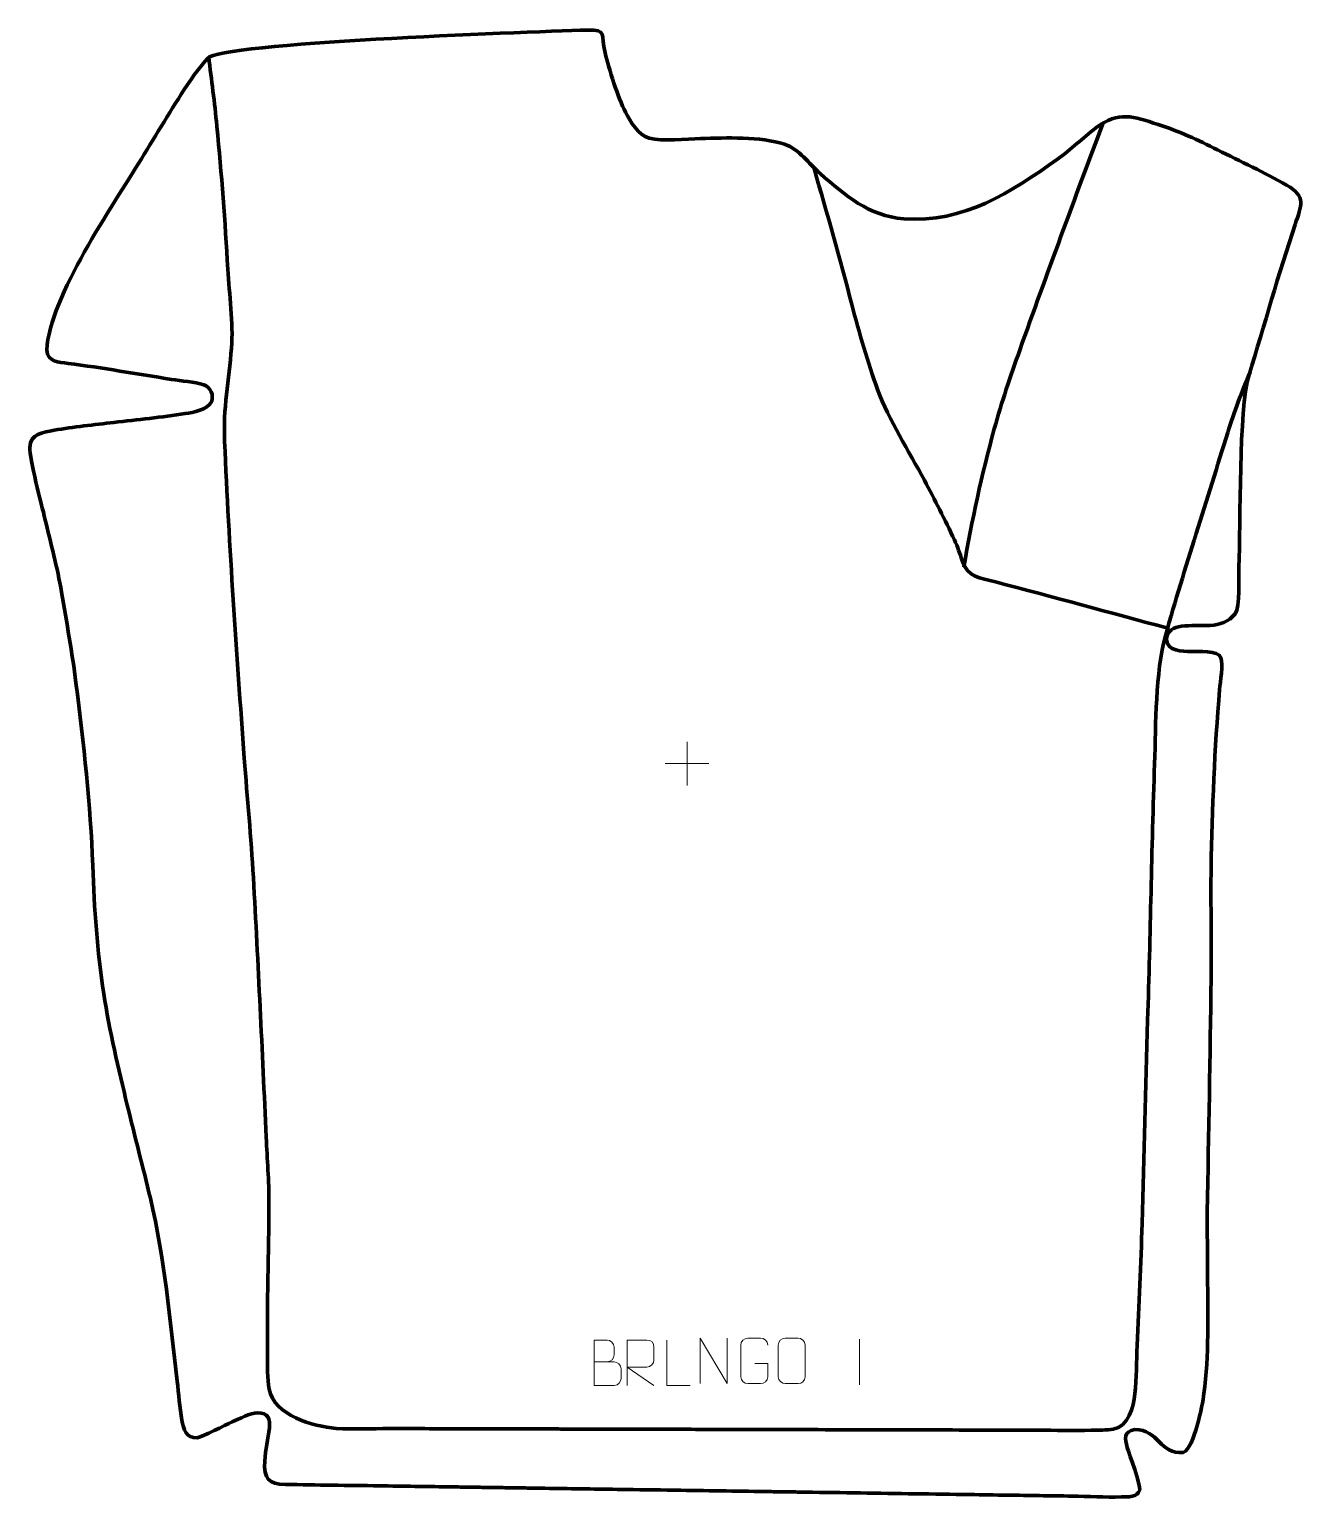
# Model space of a CAD drawing. Header units: millimetres. Extents: x 1389 to 2090, y 98 to 903.
import ezdxf

# ---------------------------------------------------------------- set-up
doc = ezdxf.new("R2010")
doc.units = ezdxf.units.MM
doc.header["$MEASUREMENT"] = 0
doc.layers.add('layer 2', color=7, linetype='Continuous')
doc.layers.add('layer 3', color=7, linetype='Continuous')

msp = doc.modelspace()

# ---------------------------------------------------------------- linework, layer by layer
at = {"layer": 'layer 2', "color": 142, "lineweight": 158}
for points, knots in [([(2059.4331, 715.3967), (2054.7701, 704.4036), (2050.6597, 693.659), (2047.1201, 682.1859), (2047.1201, 682.1859), (2035.8721, 645.727), (2023.3736, 607.6764), (2013.0965, 571.268), (2013.0965, 571.268), (2007.1913, 549.3534), (2007.7819, 523.0486), (2006.9633, 500.2953), (2006.9633, 500.2953), (2005.2943, 453.4292), (2004.6951, 406.5158), (2003.1609, 359.6236), (2003.1609, 359.6236), (2001.9443, 322.4349), (2001.112, 285.304), (2000.1304, 248.1164), (2000.1304, 248.1164), (1999.5309, 225.7658), (1998.3415, 203.4431), (1997.447, 181.1041), (1997.447, 181.1041), (1997.0976, 172.3504), (1996.9314, 163.1977), (1996.1755, 154.4989), (1996.1755, 154.4989), (1995.5524, 147.3292), (1992.4733, 136.6698), (1984.2484, 135.165), (1984.2484, 135.165), (1981.0863, 134.5865), (1975.6069, 134.6725), (1972.1873, 134.5987), (1972.1873, 134.5987), (1962.3778, 134.387), (1952.5513, 134.5762), (1942.7395, 134.6044), (1942.7395, 134.6044), (1935.2355, 134.6234), (1927.7316, 134.6425), (1920.2276, 134.6616), (1920.2276, 134.6616), (1920.2276, 134.6616), (1919.2271, 134.6641), (1919.2271, 134.6641), (1919.2271, 134.6641), (1916.0588, 134.6721), (1912.8905, 134.6802), (1909.7221, 134.6882), (1909.7221, 134.6882), (1906.387, 134.6967), (1903.052, 134.7052), (1899.7169, 134.7136), (1899.7169, 134.7136), (1880.2066, 134.7632), (1860.6964, 134.8127), (1841.1861, 134.8622), (1841.1861, 134.8622), (1831.1809, 134.8876), (1821.1756, 134.913), (1811.1704, 134.9385), (1811.1704, 134.9385), (1808.002, 134.9465), (1804.8337, 134.9545), (1801.6654, 134.9626), (1801.6654, 134.9626), (1798.497, 134.9706), (1795.3287, 134.9787), (1792.1604, 134.9867), (1792.1604, 134.9867), (1778.9868, 135.0202), (1765.8132, 135.0536), (1752.6396, 135.0871), (1752.6396, 135.0871), (1749.4713, 135.0951), (1746.3029, 135.1032), (1743.1346, 135.1112), (1743.1346, 135.1112), (1726.4592, 135.1535), (1709.7838, 135.1959), (1693.1083, 135.2382), (1693.1083, 135.2382), (1689.94, 135.2463), (1686.7717, 135.2543), (1683.6033, 135.2624), (1683.6033, 135.2624), (1680.2683, 135.2708), (1676.9332, 135.2793), (1673.5981, 135.2878), (1673.5981, 135.2878), (1667.7617, 135.3026), (1661.9253, 135.3174), (1656.0889, 135.3322), (1656.0889, 135.3322), (1652.9206, 135.3403), (1649.7522, 135.3483), (1646.5839, 135.3564), (1646.5839, 135.3564), (1633.2436, 135.3902), (1619.9032, 135.4241), (1606.5629, 135.458), (1606.5629, 135.458), (1603.2278, 135.4664), (1599.8927, 135.4749), (1596.5576, 135.4834), (1596.5576, 135.4834), (1593.3893, 135.4914), (1590.221, 135.4995), (1587.0526, 135.5075), (1587.0526, 135.5075), (1577.4592, 135.5104), (1567.3047, 135.0309), (1557.7831, 135.6219), (1557.7831, 135.6219), (1545.0953, 136.6202), (1523.9116, 142.6876), (1520.9878, 157.1355), (1520.9878, 157.1355), (1519.9602, 162.5341), (1520.118, 170.7844), (1520.0646, 176.4793), (1520.0646, 176.4793), (1519.8527, 204.1547), (1520.7904, 231.8057), (1520.9025, 259.4633), (1520.9025, 259.4633), (1520.9508, 271.3948), (1519.9938, 283.4354), (1519.4317, 295.3763), (1519.4317, 295.3763), (1517.1958, 342.8867), (1515.0615, 390.5103), (1512.3529, 437.99), (1512.3529, 437.99), (1511.1022, 459.76), (1509.0282, 481.6553), (1507.3934, 503.4271), (1507.3934, 503.4271), (1503.0873, 561.312), (1499.1028, 619.3211), (1496.5573, 677.3112), (1496.5573, 677.3112), (1495.7762, 695.1063), (1498.8902, 711.0975), (1500.3393, 728.5827), (1500.3393, 728.5827), (1501.4837, 742.3921), (1499.1838, 757.9416), (1498.3573, 771.9153), (1498.3573, 771.9153), (1496.8131, 798.0204), (1494.9493, 824.0942), (1492.3863, 850.1209), (1492.3863, 850.1209), (1492.3863, 850.1209), (1492.3374, 850.6163), (1492.3374, 850.6163), (1492.3374, 850.6163), (1491.0923, 863.2073), (1489.3916, 875.8358), (1487.8753, 888.4081)], [0, 0, 0, 0, 0.02380952, 0.02380952, 0.02380952, 0.02380952, 0.04761905, 0.04761905, 0.04761905, 0.04761905, 0.07142857, 0.07142857, 0.07142857, 0.07142857, 0.0952381, 0.0952381, 0.0952381, 0.0952381, 0.11904762, 0.11904762, 0.11904762, 0.11904762, 0.14285714, 0.14285714, 0.14285714, 0.14285714, 0.16666667, 0.16666667, 0.16666667, 0.16666667, 0.19047619, 0.19047619, 0.19047619, 0.19047619, 0.21428571, 0.21428571, 0.21428571, 0.21428571, 0.23809524, 0.23809524, 0.23809524, 0.23809524, 0.26190476, 0.26190476, 0.26190476, 0.26190476, 0.28571429, 0.28571429, 0.28571429, 0.28571429, 0.30952381, 0.30952381, 0.30952381, 0.30952381, 0.33333333, 0.33333333, 0.33333333, 0.33333333, 0.35714286, 0.35714286, 0.35714286, 0.35714286, 0.38095238, 0.38095238, 0.38095238, 0.38095238, 0.4047619, 0.4047619, 0.4047619, 0.4047619, 0.42857143, 0.42857143, 0.42857143, 0.42857143, 0.45238095, 0.45238095, 0.45238095, 0.45238095, 0.47619048, 0.47619048, 0.47619048, 0.47619048, 0.5, 0.5, 0.5, 0.5, 0.52380952, 0.52380952, 0.52380952, 0.52380952, 0.54761905, 0.54761905, 0.54761905, 0.54761905, 0.57142857, 0.57142857, 0.57142857, 0.57142857, 0.5952381, 0.5952381, 0.5952381, 0.5952381, 0.61904762, 0.61904762, 0.61904762, 0.61904762, 0.64285714, 0.64285714, 0.64285714, 0.64285714, 0.66666667, 0.66666667, 0.66666667, 0.66666667, 0.69047619, 0.69047619, 0.69047619, 0.69047619, 0.71428571, 0.71428571, 0.71428571, 0.71428571, 0.73809524, 0.73809524, 0.73809524, 0.73809524, 0.76190476, 0.76190476, 0.76190476, 0.76190476, 0.78571429, 0.78571429, 0.78571429, 0.78571429, 0.80952381, 0.80952381, 0.80952381, 0.80952381, 0.83333333, 0.83333333, 0.83333333, 0.83333333, 0.85714286, 0.85714286, 0.85714286, 0.85714286, 0.88095238, 0.88095238, 0.88095238, 0.88095238, 0.9047619, 0.9047619, 0.9047619, 0.9047619, 0.92857143, 0.92857143, 0.92857143, 0.92857143, 0.95238095, 0.95238095, 0.95238095, 0.95238095, 1, 1, 1, 1]), ([(1978.6674, 852.1728), (1963.2042, 810.7167), (1947.8294, 769.1375), (1933.0005, 727.4518), (1933.0005, 727.4518), (1927.8383, 712.9404), (1923.0448, 699.0459), (1918.9898, 684.1567), (1918.9898, 684.1567), (1912.1917, 659.1954), (1906.6304, 633.9073), (1902.3455, 608.3954)], [0, 0, 0, 0, 0.25, 0.25, 0.25, 0.25, 0.5, 0.5, 0.5, 0.5, 1, 1, 1, 1]), ([(1820.0636, 827.1202), (1827.3417, 802.2157), (1834.391, 777.5655), (1840.8323, 752.4204), (1840.8323, 752.4204), (1844.8345, 737.039), (1849.5008, 720.6911), (1854.9952, 705.7956), (1854.9952, 705.7956), (1861.2889, 688.8724), (1872.0927, 672.0549), (1880.6177, 655.984), (1880.6177, 655.984), (1886.2602, 645.3471), (1892.0277, 634.1985), (1897.0879, 623.2855), (1897.0879, 623.2855), (1898.9865, 619.191), (1899.9523, 616.0919), (1901.3761, 611.8859), (1901.3761, 611.8859), (1904.5632, 602.4706), (1911.064, 602.4381), (1919.596, 600.218), (1919.596, 600.218), (1951.201, 591.994), (1982.7151, 583.3229), (2014.248, 574.8198)], [0, 0, 0, 0, 0.125, 0.125, 0.125, 0.125, 0.25, 0.25, 0.25, 0.25, 0.375, 0.375, 0.375, 0.375, 0.5, 0.5, 0.5, 0.5, 0.625, 0.625, 0.625, 0.625, 0.75, 0.75, 0.75, 0.75, 1, 1, 1, 1])]:
    msp.add_open_spline(points, degree=3, knots=knots, dxfattribs=at)
at = {"layer": 'layer 3', "color": 242, "lineweight": 158}
msp.add_open_spline([(1705.376, 890.5272), (1707.6199, 881.7202), (1712.407, 866.0833), (1716.6048, 858.051), (1716.6048, 858.051), (1719.4262, 852.6525), (1723.4586, 845.6632), (1729.6675, 843.784), (1729.6675, 843.784), (1736.9947, 841.9391), (1749.862, 843.3127), (1757.8367, 843.5447), (1757.8367, 843.5447), (1771.7738, 843.9725), (1790.6176, 844.7521), (1803.864, 840.4672), (1803.864, 840.4672), (1812.5947, 837.3534), (1816.6919, 830.2002), (1823.4358, 824.3703), (1823.4358, 824.3703), (1837.6496, 812.0793), (1849.77, 801.2535), (1869.3761, 799.4897), (1869.3761, 799.4897), (1902.2477, 797.0289), (1928.1165, 814.1134), (1953.74, 832.2628), (1953.74, 832.2628), (1961.3006, 837.6799), (1967.5447, 843.7758), (1974.7229, 849.4491), (1974.7229, 849.4491), (1987.6765, 858.8773), (1994.8585, 855.7622), (2008.9731, 851.2576), (2008.9731, 851.2576), (2021.0491, 847.4035), (2030.2659, 842.9078), (2041.5339, 837.3361), (2041.5339, 837.3361), (2054.1689, 831.0904), (2067.1704, 824.8817), (2079.4625, 818.0158), (2079.4625, 818.0158), (2090.4213, 811.6576), (2087.5737, 806.8726), (2084.0815, 796.4736), (2084.0815, 796.4736), (2075.0543, 769.1909), (2067.2265, 741.3465), (2058.8004, 713.846), (2058.8004, 713.846), (2052.9772, 694.8405), (2054.2625, 631.813), (2053.302, 608.3589), (2053.302, 608.3589), (2053.0857, 603.0763), (2054.0585, 586.3535), (2051.2327, 582.7574), (2051.2327, 582.7574), (2043.9209, 573.4525), (2031.6742, 577.2382), (2021.695, 575.8947), (2021.695, 575.8947), (2017.6739, 575.3533), (2013.3102, 573.3837), (2013.5579, 568.578), (2013.5579, 568.578), (2013.8995, 561.9511), (2022.1966, 562.1146), (2027.0521, 561.986), (2027.0521, 561.986), (2030.6345, 561.9857), (2042.0854, 562.7873), (2043.4188, 558.5991), (2043.4188, 558.5991), (2044.5756, 554.9654), (2043.0661, 545.428), (2042.6797, 541.1435), (2042.6797, 541.1435), (2039.8367, 508.7977), (2038.5646, 475.6431), (2037.9973, 443.1704), (2037.9973, 443.1704), (2037.6912, 425.6506), (2038.2098, 408.0683), (2038.031, 390.5031), (2038.031, 390.5031), (2037.5945, 347.8588), (2036.8479, 305.2665), (2035.9729, 262.6301), (2035.9729, 262.6301), (2035.7046, 248.2707), (2036.0644, 233.6961), (2036.0846, 219.3012), (2036.0846, 219.3012), (2036.1439, 198.3613), (2036.911, 175.4215), (2034.0722, 154.7352), (2034.0722, 154.7352), (2033.1345, 148.0522), (2028.9017, 125.3059), (2022.7473, 122.4109), (2022.7473, 122.4109), (2009.7243, 120.9563), (2009.1936, 135.2229), (1996.2038, 134.9063), (1996.2038, 134.9063), (1990.0551, 134.1592), (1990.6205, 129.9513), (1991.9762, 125.1111), (1991.9762, 125.1111), (1993.125, 121.3168), (1999.4617, 104.3311), (1998.797, 101.8282), (1998.797, 101.8282), (1997.6734, 97.5972), (1992.2925, 98.0365), (1988.7807, 97.9638), (1988.7807, 97.9638), (1979.8684, 97.7793), (1970.5776, 98.3059), (1961.6027, 98.4382), (1961.6027, 98.4382), (1949.7652, 98.6128), (1937.9278, 98.7899), (1926.0903, 98.9658), (1926.0903, 98.9658), (1919.2546, 99.0673), (1912.4189, 99.1689), (1905.5832, 99.2704), (1905.5832, 99.2704), (1895.5808, 99.4189), (1885.5785, 99.5675), (1875.5761, 99.7161), (1875.5761, 99.7161), (1855.5714, 100.0133), (1835.5667, 100.3104), (1815.562, 100.6076), (1815.562, 100.6076), (1812.5613, 100.6521), (1809.5606, 100.6967), (1806.5599, 100.7413), (1806.5599, 100.7413), (1803.2257, 100.7908), (1799.8916, 100.8403), (1796.5575, 100.8899), (1796.5575, 100.8899), (1780.0536, 101.135), (1763.5497, 101.3802), (1747.0458, 101.6253), (1747.0458, 101.6253), (1737.0435, 101.7739), (1727.0411, 101.9225), (1717.0388, 102.071), (1717.0388, 102.071), (1710.3705, 102.1701), (1703.7023, 102.2691), (1697.0341, 102.3682), (1697.0341, 102.3682), (1693.6999, 102.4177), (1690.3658, 102.4672), (1687.0317, 102.5168), (1687.0317, 102.5168), (1680.5302, 102.6133), (1674.0286, 102.7099), (1667.5271, 102.8065), (1667.5271, 102.8065), (1664.3597, 102.8535), (1661.1923, 102.9006), (1658.0249, 102.9476), (1658.0249, 102.9476), (1654.6907, 102.9972), (1651.3566, 103.0467), (1648.0225, 103.0962), (1648.0225, 103.0962), (1644.6884, 103.1457), (1641.3543, 103.1953), (1638.0202, 103.2448), (1638.0202, 103.2448), (1634.8527, 103.2918), (1631.6853, 103.3389), (1628.5179, 103.3859), (1628.5179, 103.3859), (1625.1838, 103.4355), (1621.8497, 103.485), (1618.5156, 103.5345), (1618.5156, 103.5345), (1612.6809, 103.6212), (1606.8461, 103.7079), (1601.0114, 103.7945), (1601.0114, 103.7945), (1594.5099, 103.8911), (1588.0084, 103.9877), (1581.5068, 104.0843), (1581.5068, 104.0843), (1564.3351, 104.341), (1547.1244, 104.4991), (1529.9592, 104.8397), (1529.9592, 104.8397), (1520.5373, 105.0267), (1518.1316, 108.1001), (1518.5978, 117.5973), (1518.5978, 117.5973), (1519.0114, 124.0203), (1520.4755, 129.6799), (1521.1881, 135.8962), (1521.1881, 135.8962), (1521.7567, 140.8558), (1520.38, 144.2628), (1514.7403, 144.152), (1514.7403, 144.152), (1510.7851, 144.0742), (1504.5371, 140.8449), (1500.772, 139.1515), (1500.772, 139.1515), (1496.9419, 137.4048), (1484.6205, 131.0937), (1481.5302, 130.4984), (1481.5302, 130.4984), (1475.3695, 130.0874), (1474.0487, 135.1181), (1473.1105, 140.1539), (1473.1105, 140.1539), (1471.8576, 147.0459), (1471.4145, 154.5428), (1470.5268, 161.5798), (1470.5268, 161.5798), (1466.318, 195.5648), (1463.8402, 228.4692), (1455.8267, 261.9614), (1455.8267, 261.9614), (1451.7583, 278.9652), (1447.3078, 295.9089), (1443.1895, 312.9228), (1443.1895, 312.9228), (1438.3609, 332.8714), (1433.3637, 353.9147), (1430.2389, 374.1706), (1430.2389, 374.1706), (1426.7406, 397.7693), (1424.98, 420.662), (1424.231, 444.4901), (1424.231, 444.4901), (1423.0678, 477.832), (1419.1655, 511.6517), (1415.0106, 544.7568), (1415.0106, 544.7568), (1412.9314, 561.3228), (1409.8698, 578.1197), (1407.1039, 594.6116), (1407.1039, 594.6116), (1404.8395, 607.9796), (1401.1085, 621.6051), (1397.9991, 634.8549), (1397.9991, 634.8549), (1396.2091, 642.4335), (1389.433, 667.9975), (1389.605, 674.0138), (1389.605, 674.0138), (1389.8185, 681.4837), (1397.0043, 682.3425), (1402.982, 683.4504), (1402.982, 683.4504), (1413.597, 685.395), (1425.0308, 686.4412), (1435.8033, 687.7455), (1435.8033, 687.7455), (1448.7241, 689.3022), (1462.1972, 690.5285), (1474.9965, 692.5939), (1474.9965, 692.5939), (1479.334, 693.2938), (1487.211, 694.6973), (1489.3248, 699.0398), (1489.3248, 699.0398), (1490.8018, 702.547), (1489.01, 707.256), (1485.1289, 708.452), (1485.1289, 708.452), (1480.0651, 709.946), (1472.8502, 710.5513), (1467.4252, 711.3919), (1467.4252, 711.3919), (1448.5887, 714.3195), (1429.529, 717.7422), (1410.6545, 720.1772), (1410.6545, 720.1772), (1405.3512, 720.8282), (1399.8038, 720.7668), (1398.9328, 727.4561), (1398.9328, 727.4561), (1400.6593, 757.1204), (1434.9518, 806.2192), (1450.9567, 832.4665), (1450.9567, 832.4665), (1459.1525, 845.9077), (1467.3878, 859.7384), (1475.998, 872.8908), (1475.998, 872.8908), (1479.1376, 877.6867), (1483.4409, 883.1158), (1487.1194, 887.5566), (1487.1194, 887.5566), (1494.5127, 896.0983), (1656.7357, 901.7924), (1695.8029, 903.1223), (1695.8029, 903.1223), (1706.7849, 903.4962), (1702.7557, 900.8112), (1705.376, 890.5272)], degree=3, knots=[0, 0, 0, 0, 0.01265823, 0.01265823, 0.01265823, 0.01265823, 0.02531646, 0.02531646, 0.02531646, 0.02531646, 0.03797468, 0.03797468, 0.03797468, 0.03797468, 0.05063291, 0.05063291, 0.05063291, 0.05063291, 0.06329114, 0.06329114, 0.06329114, 0.06329114, 0.07594937, 0.07594937, 0.07594937, 0.07594937, 0.08860759, 0.08860759, 0.08860759, 0.08860759, 0.10126582, 0.10126582, 0.10126582, 0.10126582, 0.11392405, 0.11392405, 0.11392405, 0.11392405, 0.12658228, 0.12658228, 0.12658228, 0.12658228, 0.13924051, 0.13924051, 0.13924051, 0.13924051, 0.15189873, 0.15189873, 0.15189873, 0.15189873, 0.16455696, 0.16455696, 0.16455696, 0.16455696, 0.17721519, 0.17721519, 0.17721519, 0.17721519, 0.18987342, 0.18987342, 0.18987342, 0.18987342, 0.20253165, 0.20253165, 0.20253165, 0.20253165, 0.21518987, 0.21518987, 0.21518987, 0.21518987, 0.2278481, 0.2278481, 0.2278481, 0.2278481, 0.24050633, 0.24050633, 0.24050633, 0.24050633, 0.25316456, 0.25316456, 0.25316456, 0.25316456, 0.26582278, 0.26582278, 0.26582278, 0.26582278, 0.27848101, 0.27848101, 0.27848101, 0.27848101, 0.29113924, 0.29113924, 0.29113924, 0.29113924, 0.30379747, 0.30379747, 0.30379747, 0.30379747, 0.3164557, 0.3164557, 0.3164557, 0.3164557, 0.32911392, 0.32911392, 0.32911392, 0.32911392, 0.34177215, 0.34177215, 0.34177215, 0.34177215, 0.35443038, 0.35443038, 0.35443038, 0.35443038, 0.36708861, 0.36708861, 0.36708861, 0.36708861, 0.37974684, 0.37974684, 0.37974684, 0.37974684, 0.39240506, 0.39240506, 0.39240506, 0.39240506, 0.40506329, 0.40506329, 0.40506329, 0.40506329, 0.41772152, 0.41772152, 0.41772152, 0.41772152, 0.43037975, 0.43037975, 0.43037975, 0.43037975, 0.44303797, 0.44303797, 0.44303797, 0.44303797, 0.4556962, 0.4556962, 0.4556962, 0.4556962, 0.46835443, 0.46835443, 0.46835443, 0.46835443, 0.48101266, 0.48101266, 0.48101266, 0.48101266, 0.49367089, 0.49367089, 0.49367089, 0.49367089, 0.50632911, 0.50632911, 0.50632911, 0.50632911, 0.51898734, 0.51898734, 0.51898734, 0.51898734, 0.53164557, 0.53164557, 0.53164557, 0.53164557, 0.5443038, 0.5443038, 0.5443038, 0.5443038, 0.55696203, 0.55696203, 0.55696203, 0.55696203, 0.56962025, 0.56962025, 0.56962025, 0.56962025, 0.58227848, 0.58227848, 0.58227848, 0.58227848, 0.59493671, 0.59493671, 0.59493671, 0.59493671, 0.60759494, 0.60759494, 0.60759494, 0.60759494, 0.62025316, 0.62025316, 0.62025316, 0.62025316, 0.63291139, 0.63291139, 0.63291139, 0.63291139, 0.64556962, 0.64556962, 0.64556962, 0.64556962, 0.65822785, 0.65822785, 0.65822785, 0.65822785, 0.67088608, 0.67088608, 0.67088608, 0.67088608, 0.6835443, 0.6835443, 0.6835443, 0.6835443, 0.69620253, 0.69620253, 0.69620253, 0.69620253, 0.70886076, 0.70886076, 0.70886076, 0.70886076, 0.72151899, 0.72151899, 0.72151899, 0.72151899, 0.73417722, 0.73417722, 0.73417722, 0.73417722, 0.74683544, 0.74683544, 0.74683544, 0.74683544, 0.75949367, 0.75949367, 0.75949367, 0.75949367, 0.7721519, 0.7721519, 0.7721519, 0.7721519, 0.78481013, 0.78481013, 0.78481013, 0.78481013, 0.79746835, 0.79746835, 0.79746835, 0.79746835, 0.81012658, 0.81012658, 0.81012658, 0.81012658, 0.82278481, 0.82278481, 0.82278481, 0.82278481, 0.83544304, 0.83544304, 0.83544304, 0.83544304, 0.84810127, 0.84810127, 0.84810127, 0.84810127, 0.86075949, 0.86075949, 0.86075949, 0.86075949, 0.87341772, 0.87341772, 0.87341772, 0.87341772, 0.88607595, 0.88607595, 0.88607595, 0.88607595, 0.89873418, 0.89873418, 0.89873418, 0.89873418, 0.91139241, 0.91139241, 0.91139241, 0.91139241, 0.92405063, 0.92405063, 0.92405063, 0.92405063, 0.93670886, 0.93670886, 0.93670886, 0.93670886, 0.94936709, 0.94936709, 0.94936709, 0.94936709, 0.96202532, 0.96202532, 0.96202532, 0.96202532, 0.97468354, 0.97468354, 0.97468354, 0.97468354, 1, 1, 1, 1], dxfattribs=at)
at = {"layer": 'layer 3', "color": 250, "lineweight": 9}
for points in [[(1750.3957, 512.5293), (1750.3957, 512.5293), (1750.3957, 488.5514), (1750.3957, 488.5514)], [(1738.4068, 500.5403), (1738.4068, 500.5403), (1762.3847, 500.5403), (1762.3847, 500.5403)], [(1845.0343, 184.5357), (1845.0343, 184.5357), (1845.0343, 159.5616), (1845.0343, 159.5616)]]:
    msp.add_open_spline(points, degree=3, dxfattribs=at)
for points, knots in [([(1699.4434, 172.1275), (1703.082, 172.1279), (1706.6691, 172.1279), (1710.3085, 172.1275), (1710.3085, 172.1275), (1712.2839, 172.1102), (1714.2075, 170.3741), (1714.2075, 168.3245), (1714.2075, 168.3245), (1714.2071, 167.1959), (1714.2071, 164.1465), (1714.2075, 163.0176), (1714.2075, 163.0176), (1714.2251, 161.1597), (1712.683, 159.1458), (1710.3615, 159.1627), (1710.3615, 159.1627), (1706.7217, 159.1631), (1703.0823, 159.1631), (1699.4434, 159.1627), (1699.4434, 159.1627), (1699.4434, 167.481), (1699.4434, 175.7988), (1699.4434, 184.1163), (1699.4434, 184.1163), (1701.8171, 184.1163), (1704.1912, 184.1163), (1706.5654, 184.1163), (1706.5654, 184.1163), (1708.2462, 184.1339), (1710.343, 182.2234), (1710.3607, 180.261), (1710.3607, 180.261), (1710.3603, 178.1949), (1710.3603, 178.0489), (1710.3607, 175.9824), (1710.3607, 175.9824), (1710.378, 173.9163), (1708.5235, 172.1102), (1706.5135, 172.1275)], [0, 0, 0, 0, 0.09090909, 0.09090909, 0.09090909, 0.09090909, 0.18181818, 0.18181818, 0.18181818, 0.18181818, 0.27272727, 0.27272727, 0.27272727, 0.27272727, 0.36363636, 0.36363636, 0.36363636, 0.36363636, 0.45454545, 0.45454545, 0.45454545, 0.45454545, 0.54545455, 0.54545455, 0.54545455, 0.54545455, 0.63636364, 0.63636364, 0.63636364, 0.63636364, 0.72727273, 0.72727273, 0.72727273, 0.72727273, 0.81818182, 0.81818182, 0.81818182, 0.81818182, 1, 1, 1, 1]), ([(1717.565, 159.1591), (1717.565, 159.1591), (1717.565, 184.1126), (1717.565, 184.1126), (1717.565, 184.1126), (1721.1598, 184.1126), (1724.7553, 184.1126), (1728.3505, 184.1126), (1728.3505, 184.1126), (1730.6758, 184.0749), (1732.2331, 182.5849), (1732.229, 180.2185), (1732.229, 180.2185), (1732.2286, 178.183), (1732.2286, 175.1236), (1732.229, 173.0876), (1732.229, 173.0876), (1732.2225, 171.2121), (1730.4102, 169.2703), (1728.4007, 169.2512), (1728.4007, 169.2512), (1728.4007, 169.2512), (1717.565, 169.2512), (1717.565, 169.2512), (1717.565, 169.2512), (1717.565, 169.2512), (1732.2197, 159.1591), (1732.2197, 159.1591)], [0, 0, 0, 0, 0.125, 0.125, 0.125, 0.125, 0.25, 0.25, 0.25, 0.25, 0.375, 0.375, 0.375, 0.375, 0.5, 0.5, 0.5, 0.5, 0.625, 0.625, 0.625, 0.625, 0.75, 0.75, 0.75, 0.75, 1, 1, 1, 1]), ([(1752.1526, 159.1553), (1752.1526, 159.1553), (1739.2035, 159.1553), (1739.2035, 159.1553), (1739.2035, 159.1553), (1739.2035, 159.1553), (1739.2035, 184.1089), (1739.2035, 184.1089)], [0, 0, 0, 0, 0.33333333, 0.33333333, 0.33333333, 0.33333333, 1, 1, 1, 1]), ([(1757.6572, 160.2084), (1757.6572, 160.2084), (1757.6572, 185.1619), (1757.6572, 185.1619), (1757.6572, 185.1619), (1757.6572, 185.1619), (1772.312, 160.2084), (1772.312, 160.2084), (1772.312, 160.2084), (1772.312, 160.2084), (1772.312, 185.1619), (1772.312, 185.1619)], [0, 0, 0, 0, 0.25, 0.25, 0.25, 0.25, 0.5, 0.5, 0.5, 0.5, 1, 1, 1, 1]), ([(1787.5344, 171.1415), (1787.5344, 171.1415), (1794.7025, 171.1415), (1794.7025, 171.1415), (1794.7025, 171.1415), (1794.7025, 171.1415), (1794.7025, 163.9734), (1794.7025, 163.9734), (1794.7025, 163.9734), (1794.5628, 161.65), (1792.8856, 160.1704), (1790.7378, 160.1596), (1790.7378, 160.1596), (1788.406, 160.16), (1786.074, 160.16), (1783.7425, 160.1596), (1783.7425, 160.1596), (1781.8176, 160.0542), (1779.8454, 161.9387), (1779.8566, 163.956), (1779.8566, 163.956), (1779.857, 169.7261), (1779.857, 175.4958), (1779.8566, 181.2651), (1779.8566, 181.2651), (1779.8608, 183.4032), (1781.6076, 185.1224), (1783.7599, 185.109), (1783.7599, 185.109), (1786.0856, 185.109), (1788.4117, 185.109), (1790.7378, 185.109), (1790.7378, 185.109), (1792.6845, 185.1444), (1794.6759, 183.6529), (1794.7025, 181.2152)], [0, 0, 0, 0, 0.1, 0.1, 0.1, 0.1, 0.2, 0.2, 0.2, 0.2, 0.3, 0.3, 0.3, 0.3, 0.4, 0.4, 0.4, 0.4, 0.5, 0.5, 0.5, 0.5, 0.6, 0.6, 0.6, 0.6, 0.7, 0.7, 0.7, 0.7, 0.8, 0.8, 0.8, 0.8, 1, 1, 1, 1]), ([(1804.3044, 185.1084), (1806.6301, 185.1084), (1808.9562, 185.1084), (1811.2823, 185.1084), (1811.2823, 185.1084), (1813.2289, 185.144), (1815.2203, 183.6524), (1815.247, 181.2148), (1815.247, 181.2148), (1815.2466, 175.4679), (1815.2466, 169.7206), (1815.247, 163.9729), (1815.247, 163.9729), (1815.1072, 161.6495), (1813.43, 160.1699), (1811.2823, 160.1591), (1811.2823, 160.1591), (1808.9504, 160.1595), (1806.6185, 160.1595), (1804.287, 160.1591), (1804.287, 160.1591), (1802.362, 160.0537), (1800.3899, 161.9382), (1800.4011, 163.9555), (1800.4011, 163.9555), (1800.4014, 169.7256), (1800.4014, 175.4953), (1800.4011, 181.2646), (1800.4011, 181.2646), (1800.4053, 183.4027), (1802.152, 185.1219), (1804.3044, 185.1084)], [0, 0, 0, 0, 0.11111111, 0.11111111, 0.11111111, 0.11111111, 0.22222222, 0.22222222, 0.22222222, 0.22222222, 0.33333333, 0.33333333, 0.33333333, 0.33333333, 0.44444444, 0.44444444, 0.44444444, 0.44444444, 0.55555556, 0.55555556, 0.55555556, 0.55555556, 0.66666667, 0.66666667, 0.66666667, 0.66666667, 0.77777778, 0.77777778, 0.77777778, 0.77777778, 1, 1, 1, 1])]:
    msp.add_open_spline(points, degree=3, knots=knots, dxfattribs=at)

doc.saveas('drawing.dxf')
